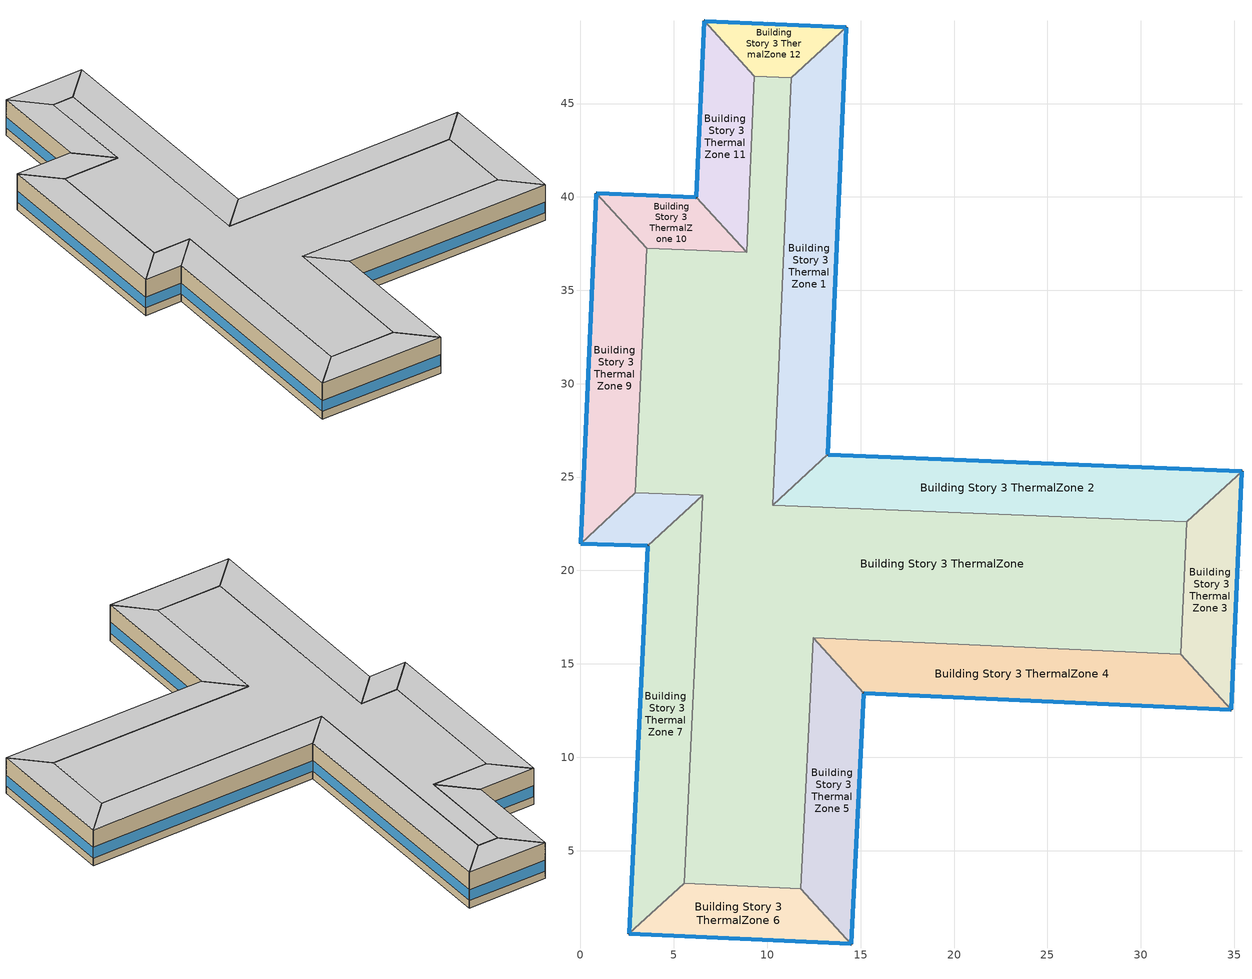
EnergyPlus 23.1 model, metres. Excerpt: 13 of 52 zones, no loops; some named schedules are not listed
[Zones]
Building Story 3 ThermalZone
 floor adiabatic (Typical Interior Ceiling): 11.29,46.39 10.29,23.5 32.47,22.62 32.14,15.5 12.46,16.4 11.8,2.96 5.56,3.25 6.54,24.04 2.93,24.15 3.54,37.26 8.9,37.03 9.32,46.47 z7.2
 wall adiabatic (Typical Interior Wall): 10.29,23.5 11.29,46.39 9.32,46.47 8.9,37.03 3.54,37.26 2.93,24.15 6.54,24.04 5.56,3.25 11.8,2.96 12.46,16.4 32.14,15.5 32.47,22.62 10.29,23.5 z7.2:10.8
 ceiling adiabatic (Typical Interior Ceiling): 9.32,46.47 8.9,37.03 3.54,37.26 2.93,24.15 6.54,24.04 5.56,3.25 11.8,2.96 12.46,16.4 32.14,15.5 32.47,22.62 10.29,23.5 11.29,46.39 z10.8
Building Story 3 ThermalZone 1
 floor adiabatic (Typical Interior Ceiling): 14.23,49.09 13.23,26.21 10.29,23.5 11.29,46.39 z7.2
 wall outside (Typical Insulated Steel Framed Exterior Wall R-20.41): 13.23,26.21 14.23,49.09 z7.2:10.8
 wall adiabatic (Typical Interior Wall): 14.23,49.09 11.29,46.39 10.29,23.5 13.23,26.21 z7.2:10.8
 window (U 0.48 SHGC 0.40 Dbl Ref-D Clr 6mm/13mm): 13.23,26.24 14.23,49.06 z7.96:9.04
 ceiling adiabatic (Typical Interior Ceiling): 11.29,46.39 10.29,23.5 13.23,26.21 14.23,49.09 z10.8
Building Story 3 ThermalZone 10
 floor adiabatic (Typical Interior Ceiling): 0.84,40.2 6.2,39.98 8.9,37.03 3.54,37.26 z7.2
 wall outside (Typical Insulated Steel Framed Exterior Wall R-20.41): 6.2,39.98 0.84,40.2 z7.2:10.8
 wall adiabatic (Typical Interior Wall): 0.84,40.2 3.54,37.26 8.9,37.03 6.2,39.98 z7.2:10.8
 window (U 0.48 SHGC 0.40 Dbl Ref-D Clr 6mm/13mm): 6.17,39.98 0.86,40.2 z7.96:9.05
 ceiling adiabatic (Typical Interior Ceiling): 3.54,37.26 8.9,37.03 6.2,39.98 0.84,40.2 z10.8
Building Story 3 ThermalZone 11
 floor adiabatic (Typical Interior Ceiling): 6.2,39.98 6.62,49.42 9.32,46.47 8.9,37.03 z7.2
 wall outside (Typical Insulated Steel Framed Exterior Wall R-20.41): 6.62,49.42 6.2,39.98 z7.2:10.8
 wall adiabatic (Typical Interior Wall): 6.2,39.98 8.9,37.03 9.32,46.47 6.62,49.42 z7.2:10.8
 window (U 0.48 SHGC 0.40 Dbl Ref-D Clr 6mm/13mm): 6.61,49.4 6.2,40.01 z7.96:9.05
 ceiling adiabatic (Typical Interior Ceiling): 8.9,37.03 9.32,46.47 6.62,49.42 6.2,39.98 z10.8
Building Story 3 ThermalZone 12
 floor adiabatic (Typical Interior Ceiling): 6.62,49.42 14.23,49.09 11.29,46.39 9.32,46.47 z7.2
 wall outside (Typical Insulated Steel Framed Exterior Wall R-20.41): 14.23,49.09 6.62,49.42 z7.2:10.8
 wall adiabatic (Typical Interior Wall): 6.62,49.42 9.32,46.47 11.29,46.39 14.23,49.09 z7.2:10.8
 window (U 0.48 SHGC 0.40 Dbl Ref-D Clr 6mm/13mm): 14.21,49.09 6.64,49.42 z7.96:9.05
 ceiling adiabatic (Typical Interior Ceiling): 9.32,46.47 11.29,46.39 14.23,49.09 6.62,49.42 z10.8
Building Story 3 ThermalZone 2
 floor adiabatic (Typical Interior Ceiling): 13.23,26.21 35.42,25.32 32.47,22.62 10.29,23.5 z7.2
 wall outside (Typical Insulated Steel Framed Exterior Wall R-20.41): 35.42,25.32 13.23,26.21 z7.2:10.8
 wall adiabatic (Typical Interior Wall): 13.23,26.21 10.29,23.5 32.47,22.62 35.42,25.32 z7.2:10.8
 window (U 0.48 SHGC 0.40 Dbl Ref-D Clr 6mm/13mm): 35.39,25.32 13.26,26.21 z7.96:9.04
 ceiling adiabatic (Typical Interior Ceiling): 10.29,23.5 32.47,22.62 35.42,25.32 13.23,26.21 z10.8
Building Story 3 ThermalZone 3
 floor adiabatic (Typical Interior Ceiling): 35.42,25.32 34.83,12.55 32.14,15.5 32.47,22.62 z7.2
 wall outside (Typical Insulated Steel Framed Exterior Wall R-20.41): 34.83,12.55 35.42,25.32 z7.2:10.8
 wall adiabatic (Typical Interior Wall): 35.42,25.32 32.47,22.62 32.14,15.5 34.83,12.55 z7.2:10.8
 window (U 0.48 SHGC 0.40 Dbl Ref-D Clr 6mm/13mm): 34.83,12.58 35.42,25.3 z7.96:9.05
 ceiling adiabatic (Typical Interior Ceiling): 32.47,22.62 32.14,15.5 34.83,12.55 35.42,25.32 z10.8
Building Story 3 ThermalZone 4
 floor adiabatic (Typical Interior Ceiling): 34.83,12.55 15.16,13.44 12.46,16.4 32.14,15.5 z7.2
 wall outside (Typical Insulated Steel Framed Exterior Wall R-20.41): 15.16,13.44 34.83,12.55 z7.2:10.8
 wall adiabatic (Typical Interior Wall): 34.83,12.55 32.14,15.5 12.46,16.4 15.16,13.44 z7.2:10.8
 window (U 0.48 SHGC 0.40 Dbl Ref-D Clr 6mm/13mm): 15.18,13.44 34.81,12.55 z7.96:9.04
 ceiling adiabatic (Typical Interior Ceiling): 32.14,15.5 12.46,16.4 15.16,13.44 34.83,12.55 z10.8
Building Story 3 ThermalZone 5
 floor adiabatic (Typical Interior Ceiling): 15.16,13.44 14.49,0 11.8,2.96 12.46,16.4 z7.2
 wall outside (Typical Insulated Steel Framed Exterior Wall R-20.41): 14.49,0 15.16,13.44 z7.2:10.8
 wall adiabatic (Typical Interior Wall): 15.16,13.44 12.46,16.4 11.8,2.96 14.49,0 z7.2:10.8
 window (U 0.48 SHGC 0.40 Dbl Ref-D Clr 6mm/13mm): 14.49,0.03 15.15,13.41 z7.96:9.05
 ceiling adiabatic (Typical Interior Ceiling): 12.46,16.4 11.8,2.96 14.49,0 15.16,13.44 z10.8
Building Story 3 ThermalZone 6
 floor adiabatic (Typical Interior Ceiling): 14.49,0 2.6,0.56 5.56,3.25 11.8,2.96 z7.2
 wall outside (Typical Insulated Steel Framed Exterior Wall R-20.41): 2.6,0.56 14.49,0 z7.2:10.8
 wall adiabatic (Typical Interior Wall): 14.49,0 11.8,2.96 5.56,3.25 2.6,0.56 z7.2:10.8
 window (U 0.48 SHGC 0.40 Dbl Ref-D Clr 6mm/13mm): 2.62,0.55 14.46,0 z7.96:9.05
 ceiling adiabatic (Typical Interior Ceiling): 11.8,2.96 5.56,3.25 2.6,0.56 14.49,0 z10.8
Building Story 3 ThermalZone 7
 floor adiabatic (Typical Interior Ceiling): 2.6,0.56 3.6,21.32 6.54,24.04 5.56,3.25 z7.2
 wall outside (Typical Insulated Steel Framed Exterior Wall R-20.41): 3.6,21.32 2.6,0.56 z7.2:10.8
 wall adiabatic (Typical Interior Wall): 2.6,0.56 5.56,3.25 6.54,24.04 3.6,21.32 z7.2:10.8
 window (U 0.48 SHGC 0.40 Dbl Ref-D Clr 6mm/13mm): 3.6,21.3 2.6,0.58 z7.96:9.04
 ceiling adiabatic (Typical Interior Ceiling): 5.56,3.25 6.54,24.04 3.6,21.32 2.6,0.56 z10.8
Building Story 3 ThermalZone 8
 floor adiabatic (Typical Interior Ceiling): 3.6,21.32 0,21.43 2.93,24.15 6.54,24.04 z7.2
 wall outside (Typical Insulated Steel Framed Exterior Wall R-20.41): 0,21.43 3.6,21.32 z7.2:10.8
 wall adiabatic (Typical Interior Wall): 3.6,21.32 6.54,24.04 2.93,24.15 0,21.43 z7.2:10.8
 window (U 0.48 SHGC 0.40 Dbl Ref-D Clr 6mm/13mm): 0.03,21.43 3.58,21.32 z7.96:9.06
 ceiling adiabatic (Typical Interior Ceiling): 6.54,24.04 2.93,24.15 0,21.43 3.6,21.32 z10.8
Building Story 3 ThermalZone 9
 floor adiabatic (Typical Interior Ceiling): 0,21.43 0.84,40.2 3.54,37.26 2.93,24.15 z7.2
 wall outside (Typical Insulated Steel Framed Exterior Wall R-20.41): 0.84,40.2 0,21.43 z7.2:10.8
 wall adiabatic (Typical Interior Wall): 0,21.43 2.93,24.15 3.54,37.26 0.84,40.2 z7.2:10.8
 window (U 0.48 SHGC 0.40 Dbl Ref-D Clr 6mm/13mm): 0.84,40.18 0,21.46 z7.96:9.04
 ceiling adiabatic (Typical Interior Ceiling): 2.93,24.15 3.54,37.26 0.84,40.2 0,21.43 z10.8
[Building]
bld_19: Terrain=City
[Site:Location]
Laramie General Brees Field_WY_USA: Latitude {deg}=41.3138; Longitude {deg}=-105.579; Time Zone {hr}=-7; Elevation {m}=2215
[Site:GroundTemperature:FCfactorMethod]
8.6, 2.8, -4.1, -8.8, -2.2, 0.3, 6.7, 10.1, 16.5, 20.6, 19.2, 14.7
[Site:WaterMainsTemperature]
Calculation Method=Correlation; Annual Average Outdoor Air Temperature {C}=8.96667; Maximum Difference In Monthly Average Outdoor Air Temperatures {deltaC}=26.2
[SizingPeriod:DesignDay] Day of Month=21; Dry-Bulb Temperature Range Modifier Type=DefaultMultipliers; Humidity Condition Type=Wetbulb; Barometric Pressure {Pa}=98769; Rain Indicator=No; Snow Indicator=No; Daylight Saving Time Indicator=No; Begin Environment Reset Mode=FullResetAtBeginEnvironment
Name | Month | Day Type | Maximum Dry-Bulb Temperature {C} | Daily Dry-Bulb Temperature Range {deltaC} | Wetbulb or DewPoint at Maximum Dry-Bulb {C} | Wind Speed {m/s} | Wind Direction {deg} | Solar Model Indicator | ASHRAE Clear Sky Optical Depth for Beam Irradiance (taub) | ASHRAE Clear Sky Optical Depth for Diffuse Irradiance (taud) | Sky Clearness
Buffalo Niagara Intl Ap Ann Clg .4% Condns DB=>MWB 1 | 7 | SummerDesignDay | 30.3 | 9.3 | 21.8 | 5.7 | 240 | ASHRAETau | 0.462 | 2.001
Buffalo Niagara Intl Ap Ann Clg .4% Condns WB=>MDB 1 | 7 | SummerDesignDay | 27.8 | 9.3 | 23.8 | 5.7 | 240 | ASHRAETau | 0.462 | 2.001
Buffalo Niagara Intl Ap Ann Htg 99.6% Condns DB 1 | 1 | WinterDesignDay | -16.3 | 0 | -16.3 | 5.1 | 270 | ASHRAEClearSky |  |  | 0
[Material] Thermal Absorptance=0.9; Solar Absorptance=0.7
Name | Roughness | Thickness {m} | Conductivity {W/m-K} | Density {kg/m3} | Specific Heat {J/kg-K} | Visible Absorptance
100mm Normalweight concrete floor | MediumRough | 0.1016 | 2.31045 | 2322 | 832.557 | 0.7
25mm Stucco | Smooth | 0.0254 | 0.72 | 1856 | 840 | 0.7
5/8 in. Gypsum Board | MediumSmooth | 0.0159 | 0.16 | 800 | 1090 | 0.7
G01 13mm gypsum board | Smooth | 0.0127 | 0.160031 | 800.001 | 1090.73 | 0.5
Std Wood 6inch 1; Std Wood 6inch 2 | MediumSmooth | 0.15 | 0.12 | 540 | 1210 | 0.7
[Material:NoMass] Roughness=Smooth; Thermal Absorptance=0.9; Solar Absorptance=0.7
Name | Thermal Resistance {m2-K/W} | Visible Absorptance
CP02 CARPET PAD | 0.21648 | 0.8
Typical Insulation R-18.23 | 3.21036 | 0.7
[WindowMaterial:Gas]
AIR 13MM: Gas Type=Air; Thickness {m}=0.0127
[WindowMaterial:Glazing] Optical Data Type=SpectralAverage; Thickness {m}=0.006; Infrared Transmittance at Normal Incidence=0; Front Side Infrared Hemispherical Emissivity=0.84; Conductivity {W/m-K}=0.9; Dirt Correction Factor for Solar and Visible Transmittance=1; Solar Diffusing=No
Name | Solar Transmittance at Normal Incidence | Front Side Solar Reflectance at Normal Incidence | Back Side Solar Reflectance at Normal Incidence | Visible Transmittance at Normal Incidence | Front Side Visible Reflectance at Normal Incidence | Back Side Visible Reflectance at Normal Incidence | Back Side Infrared Hemispherical Emissivity
CLEAR 6MM | 0.775 | 0.071 | 0.071 | 0.881 | 0.08 | 0.08 | 0.84
REF D CLEAR 6MM | 0.429 | 0.308 | 0.379 | 0.334 | 0.453 | 0.505 | 0.82
[Construction]
InteriorFurnishings 1: Std Wood 6inch 1
InteriorFurnishings 2: Std Wood 6inch 2
Typical Insulated Steel Framed Exterior Wall R-20.41: 25mm Stucco, 5/8 in. Gypsum Board, Typical Insulation R-18.23, 5/8 in. Gypsum Board
Typical Interior Ceiling: CP02 CARPET PAD, 100mm Normalweight concrete floor
Typical Interior Wall: G01 13mm gypsum board, G01 13mm gypsum board
U 0.48 SHGC 0.40 Dbl Ref-D Clr 6mm/13mm: REF D CLEAR 6MM, AIR 13MM, CLEAR 6MM
[Zone] Multiplier=1; Part of Total Floor Area=Yes
Building Story 3 ThermalZone; Building Story 3 ThermalZone 1; Building Story 3 ThermalZone 10; Building Story 3 ThermalZone 11; Building Story 3 ThermalZone 12; Building Story 3 ThermalZone 2; Building Story 3 ThermalZone 3; Building Story 3 ThermalZone 4; Building Story 3 ThermalZone 5; Building Story 3 ThermalZone 6; Building Story 3 ThermalZone 7; Building Story 3 ThermalZone 8; Building Story 3 ThermalZone 9
[Space] Space Type=Story Mid2 Blended Space Type
Name | Zone
Building Story 3 Space | Building Story 3 ThermalZone
Building Story 3 Space 1 | Building Story 3 ThermalZone 1
Building Story 3 Space 10 | Building Story 3 ThermalZone 10
Building Story 3 Space 11 | Building Story 3 ThermalZone 11
Building Story 3 Space 12 | Building Story 3 ThermalZone 12
Building Story 3 Space 2 | Building Story 3 ThermalZone 2
Building Story 3 Space 3 | Building Story 3 ThermalZone 3
Building Story 3 Space 4 | Building Story 3 ThermalZone 4
Building Story 3 Space 5 | Building Story 3 ThermalZone 5
Building Story 3 Space 6 | Building Story 3 ThermalZone 6
Building Story 3 Space 7 | Building Story 3 ThermalZone 7
Building Story 3 Space 8 | Building Story 3 ThermalZone 8
Building Story 3 Space 9 | Building Story 3 ThermalZone 9
[SpaceList]
Story Mid2 Blended Space Type: Building Story 3 Space 5, Building Story 3 Space 6, Building Story 3 Space 12, Building Story 3 Space 8, Building Story 3 Space, Building Story 3 Space 9, Building Story 3 Space 7, Building Story 3 Space 1, Building Story 3 Space 2, Building Story 3 Space 3, Building Story 3 Space 4, Building Story 3 Space 10, Building Story 3 Space 11
[InternalMass]
Name | Construction | Zone or ZoneList | Space or SpaceList | Surface Area {m2}
Building Story 3 Space 5 Office WholeBuilding - Lg Office A  - Story Mid2 Mass; Building Story 3 Space 5 Office WholeBuilding - Lg Office C  - Story Mid2 Mass | InteriorFurnishings 1 | Building Story 3 ThermalZone 5 | Building Story 3 Space 5 | 6.35333
Building Story 3 Space 6 Office WholeBuilding - Lg Office A  - Story Mid2 Mass; Building Story 3 Space 6 Office WholeBuilding - Lg Office C  - Story Mid2 Mass | InteriorFurnishings 1 | Building Story 3 ThermalZone 6 | Building Story 3 Space 6 | 4.27948
Building Story 3 Space 12 Office WholeBuilding - Lg Office A  - Story Mid2 Mass; Building Story 3 Space 12 Office WholeBuilding - Lg Office C  - Story Mid2 Mass | InteriorFurnishings 1 | Building Story 3 ThermalZone 12 | Building Story 3 Space 12 | 2.26224
Building Story 3 Space 8 Office WholeBuilding - Lg Office A  - Story Mid2 Mass; Building Story 3 Space 8 Office WholeBuilding - Lg Office C  - Story Mid2 Mass | InteriorFurnishings 1 | Building Story 3 ThermalZone 8 | Building Story 3 Space 8 | 1.68713
Building Story 3 Space Office WholeBuilding - Lg Office A  - Story Mid2 Mass; Building Story 3 Space Office WholeBuilding - Lg Office C  - Story Mid2 Mass | InteriorFurnishings 1 | Building Story 3 ThermalZone | Building Story 3 Space | 63.9481
Building Story 3 Space 9 Office WholeBuilding - Lg Office A  - Story Mid2 Mass; Building Story 3 Space 9 Office WholeBuilding - Lg Office C  - Story Mid2 Mass | InteriorFurnishings 1 | Building Story 3 ThermalZone 9 | Building Story 3 Space 9 | 7.4989
Building Story 3 Space 7 Office WholeBuilding - Lg Office A  - Story Mid2 Mass; Building Story 3 Space 7 Office WholeBuilding - Lg Office C  - Story Mid2 Mass | InteriorFurnishings 1 | Building Story 3 ThermalZone 7 | Building Story 3 Space 7 | 9.76388
Building Story 3 Space 1 Office WholeBuilding - Lg Office A  - Story Mid2 Mass; Building Story 3 Space 1 Office WholeBuilding - Lg Office C  - Story Mid2 Mass | InteriorFurnishings 1 | Building Story 3 ThermalZone 1 | Building Story 3 Space 1 | 10.7855
Building Story 3 Space 2 Office WholeBuilding - Lg Office A  - Story Mid2 Mass; Building Story 3 Space 2 Office WholeBuilding - Lg Office C  - Story Mid2 Mass | InteriorFurnishings 1 | Building Story 3 ThermalZone 2 | Building Story 3 Space 2 | 10.4407
Building Story 3 Space 3 Office WholeBuilding - Lg Office A  - Story Mid2 Mass; Building Story 3 Space 3 Office WholeBuilding - Lg Office C  - Story Mid2 Mass | InteriorFurnishings 1 | Building Story 3 ThermalZone 3 | Building Story 3 Space 3 | 4.68548
Building Story 3 Space 4 Office WholeBuilding - Lg Office A  - Story Mid2 Mass; Building Story 3 Space 4 Office WholeBuilding - Lg Office C  - Story Mid2 Mass | InteriorFurnishings 1 | Building Story 3 ThermalZone 4 | Building Story 3 Space 4 | 9.29444
Building Story 3 Space 10 Office WholeBuilding - Lg Office A  - Story Mid2 Mass; Building Story 3 Space 10 Office WholeBuilding - Lg Office C  - Story Mid2 Mass | InteriorFurnishings 1 | Building Story 3 ThermalZone 10 | Building Story 3 Space 10 | 2.53213
Building Story 3 Space 11 Office WholeBuilding - Lg Office A  - Story Mid2 Mass; Building Story 3 Space 11 Office WholeBuilding - Lg Office C  - Story Mid2 Mass | InteriorFurnishings 1 | Building Story 3 ThermalZone 11 | Building Story 3 Space 11 | 4.45636
Building Story 3 Space 5 Office WholeBuilding - Lg Office A end_a - Story Mid2 Mass; Building Story 3 Space 5 Office WholeBuilding - Lg Office C end_a - Story Mid2 Mass | InteriorFurnishings 1 | Building Story 3 ThermalZone 5 | Building Story 3 Space 5 | 1.92488
Building Story 3 Space 6 Office WholeBuilding - Lg Office A end_a - Story Mid2 Mass; Building Story 3 Space 6 Office WholeBuilding - Lg Office C end_a - Story Mid2 Mass | InteriorFurnishings 1 | Building Story 3 ThermalZone 6 | Building Story 3 Space 6 | 1.29656
Building Story 3 Space 12 Office WholeBuilding - Lg Office A end_a - Story Mid2 Mass; Building Story 3 Space 12 Office WholeBuilding - Lg Office C end_a - Story Mid2 Mass | InteriorFurnishings 1 | Building Story 3 ThermalZone 12 | Building Story 3 Space 12 | 0.685395
Building Story 3 Space 8 Office WholeBuilding - Lg Office A end_a - Story Mid2 Mass; Building Story 3 Space 8 Office WholeBuilding - Lg Office C end_a - Story Mid2 Mass | InteriorFurnishings 1 | Building Story 3 ThermalZone 8 | Building Story 3 Space 8 | 0.511152
Building Story 3 Space Office WholeBuilding - Lg Office A end_a - Story Mid2 Mass; Building Story 3 Space Office WholeBuilding - Lg Office C end_a - Story Mid2 Mass | InteriorFurnishings 1 | Building Story 3 ThermalZone | Building Story 3 Space | 19.3745
Building Story 3 Space 9 Office WholeBuilding - Lg Office A end_a - Story Mid2 Mass; Building Story 3 Space 9 Office WholeBuilding - Lg Office C end_a - Story Mid2 Mass | InteriorFurnishings 1 | Building Story 3 ThermalZone 9 | Building Story 3 Space 9 | 2.27196
Building Story 3 Space 7 Office WholeBuilding - Lg Office A end_a - Story Mid2 Mass; Building Story 3 Space 7 Office WholeBuilding - Lg Office C end_a - Story Mid2 Mass | InteriorFurnishings 1 | Building Story 3 ThermalZone 7 | Building Story 3 Space 7 | 2.95818
Building Story 3 Space 1 Office WholeBuilding - Lg Office A end_a - Story Mid2 Mass; Building Story 3 Space 1 Office WholeBuilding - Lg Office C end_a - Story Mid2 Mass | InteriorFurnishings 1 | Building Story 3 ThermalZone 1 | Building Story 3 Space 1 | 3.26772
Building Story 3 Space 2 Office WholeBuilding - Lg Office A end_a - Story Mid2 Mass; Building Story 3 Space 2 Office WholeBuilding - Lg Office C end_a - Story Mid2 Mass | InteriorFurnishings 1 | Building Story 3 ThermalZone 2 | Building Story 3 Space 2 | 3.16324
Building Story 3 Space 3 Office WholeBuilding - Lg Office A end_a - Story Mid2 Mass; Building Story 3 Space 3 Office WholeBuilding - Lg Office C end_a - Story Mid2 Mass | InteriorFurnishings 1 | Building Story 3 ThermalZone 3 | Building Story 3 Space 3 | 1.41957
Building Story 3 Space 4 Office WholeBuilding - Lg Office A end_a - Story Mid2 Mass; Building Story 3 Space 4 Office WholeBuilding - Lg Office C end_a - Story Mid2 Mass | InteriorFurnishings 1 | Building Story 3 ThermalZone 4 | Building Story 3 Space 4 | 2.81596
Building Story 3 Space 10 Office WholeBuilding - Lg Office A end_a - Story Mid2 Mass; Building Story 3 Space 10 Office WholeBuilding - Lg Office C end_a - Story Mid2 Mass | InteriorFurnishings 1 | Building Story 3 ThermalZone 10 | Building Story 3 Space 10 | 0.767164
Building Story 3 Space 11 Office WholeBuilding - Lg Office A end_a - Story Mid2 Mass; Building Story 3 Space 11 Office WholeBuilding - Lg Office C end_a - Story Mid2 Mass | InteriorFurnishings 1 | Building Story 3 ThermalZone 11 | Building Story 3 Space 11 | 1.35015
Building Story 3 Space 5 Office WholeBuilding - Lg Office B  - Story Mid2 Mass | InteriorFurnishings 1 | Building Story 3 ThermalZone 5 | Building Story 3 Space 5 | 19.9424
Building Story 3 Space 6 Office WholeBuilding - Lg Office B  - Story Mid2 Mass | InteriorFurnishings 1 | Building Story 3 ThermalZone 6 | Building Story 3 Space 6 | 13.4328
Building Story 3 Space 12 Office WholeBuilding - Lg Office B  - Story Mid2 Mass | InteriorFurnishings 1 | Building Story 3 ThermalZone 12 | Building Story 3 Space 12 | 7.10092
Building Story 3 Space 8 Office WholeBuilding - Lg Office B  - Story Mid2 Mass | InteriorFurnishings 1 | Building Story 3 ThermalZone 8 | Building Story 3 Space 8 | 5.29571
Building Story 3 Space Office WholeBuilding - Lg Office B  - Story Mid2 Mass | InteriorFurnishings 1 | Building Story 3 ThermalZone | Building Story 3 Space | 200.726
Building Story 3 Space 9 Office WholeBuilding - Lg Office B  - Story Mid2 Mass | InteriorFurnishings 1 | Building Story 3 ThermalZone 9 | Building Story 3 Space 9 | 23.5382
Building Story 3 Space 7 Office WholeBuilding - Lg Office B  - Story Mid2 Mass | InteriorFurnishings 1 | Building Story 3 ThermalZone 7 | Building Story 3 Space 7 | 30.6478
Building Story 3 Space 1 Office WholeBuilding - Lg Office B  - Story Mid2 Mass | InteriorFurnishings 1 | Building Story 3 ThermalZone 1 | Building Story 3 Space 1 | 33.8547
Building Story 3 Space 2 Office WholeBuilding - Lg Office B  - Story Mid2 Mass | InteriorFurnishings 1 | Building Story 3 ThermalZone 2 | Building Story 3 Space 2 | 32.7722
Building Story 3 Space 3 Office WholeBuilding - Lg Office B  - Story Mid2 Mass | InteriorFurnishings 1 | Building Story 3 ThermalZone 3 | Building Story 3 Space 3 | 14.7072
Building Story 3 Space 4 Office WholeBuilding - Lg Office B  - Story Mid2 Mass | InteriorFurnishings 1 | Building Story 3 ThermalZone 4 | Building Story 3 Space 4 | 29.1742
Building Story 3 Space 10 Office WholeBuilding - Lg Office B  - Story Mid2 Mass | InteriorFurnishings 1 | Building Story 3 ThermalZone 10 | Building Story 3 Space 10 | 7.94808
Building Story 3 Space 11 Office WholeBuilding - Lg Office B  - Story Mid2 Mass | InteriorFurnishings 1 | Building Story 3 ThermalZone 11 | Building Story 3 Space 11 | 13.988
Building Story 3 Space 5 Office WholeBuilding - Lg Office B end_a - Story Mid2 Mass | InteriorFurnishings 1 | Building Story 3 ThermalZone 5 | Building Story 3 Space 5 | 6.042
Building Story 3 Space 6 Office WholeBuilding - Lg Office B end_a - Story Mid2 Mass | InteriorFurnishings 1 | Building Story 3 ThermalZone 6 | Building Story 3 Space 6 | 4.06977
Building Story 3 Space 12 Office WholeBuilding - Lg Office B end_a - Story Mid2 Mass | InteriorFurnishings 1 | Building Story 3 ThermalZone 12 | Building Story 3 Space 12 | 2.15138
Building Story 3 Space 8 Office WholeBuilding - Lg Office B end_a - Story Mid2 Mass | InteriorFurnishings 1 | Building Story 3 ThermalZone 8 | Building Story 3 Space 8 | 1.60445
Building Story 3 Space Office WholeBuilding - Lg Office B end_a - Story Mid2 Mass | InteriorFurnishings 1 | Building Story 3 ThermalZone | Building Story 3 Space | 60.8144
Building Story 3 Space 9 Office WholeBuilding - Lg Office B end_a - Story Mid2 Mass | InteriorFurnishings 1 | Building Story 3 ThermalZone 9 | Building Story 3 Space 9 | 7.13142
Building Story 3 Space 7 Office WholeBuilding - Lg Office B end_a - Story Mid2 Mass | InteriorFurnishings 1 | Building Story 3 ThermalZone 7 | Building Story 3 Space 7 | 9.28541
Building Story 3 Space 1 Office WholeBuilding - Lg Office B end_a - Story Mid2 Mass | InteriorFurnishings 1 | Building Story 3 ThermalZone 1 | Building Story 3 Space 1 | 10.257
Building Story 3 Space 2 Office WholeBuilding - Lg Office B end_a - Story Mid2 Mass | InteriorFurnishings 1 | Building Story 3 ThermalZone 2 | Building Story 3 Space 2 | 9.92905
Building Story 3 Space 3 Office WholeBuilding - Lg Office B end_a - Story Mid2 Mass | InteriorFurnishings 1 | Building Story 3 ThermalZone 3 | Building Story 3 Space 3 | 4.45588
Building Story 3 Space 4 Office WholeBuilding - Lg Office B end_a - Story Mid2 Mass | InteriorFurnishings 1 | Building Story 3 ThermalZone 4 | Building Story 3 Space 4 | 8.83898
Building Story 3 Space 10 Office WholeBuilding - Lg Office B end_a - Story Mid2 Mass | InteriorFurnishings 1 | Building Story 3 ThermalZone 10 | Building Story 3 Space 10 | 2.40804
Building Story 3 Space 11 Office WholeBuilding - Lg Office B end_a - Story Mid2 Mass | InteriorFurnishings 1 | Building Story 3 ThermalZone 11 | Building Story 3 Space 11 | 4.23798
Building Story 3 Space 5 SecondarySchool Classroom A  - Story Mid2 Mass; Building Story 3 Space 5 SecondarySchool Classroom C  - Story Mid2 Mass | InteriorFurnishings 1 | Building Story 3 ThermalZone 5 | Building Story 3 Space 5 | 6.98416
Building Story 3 Space 6 SecondarySchool Classroom A  - Story Mid2 Mass; Building Story 3 Space 6 SecondarySchool Classroom C  - Story Mid2 Mass | InteriorFurnishings 1 | Building Story 3 ThermalZone 6 | Building Story 3 Space 6 | 4.70439
Building Story 3 Space 12 SecondarySchool Classroom A  - Story Mid2 Mass; Building Story 3 Space 12 SecondarySchool Classroom C  - Story Mid2 Mass | InteriorFurnishings 1 | Building Story 3 ThermalZone 12 | Building Story 3 Space 12 | 2.48686
Building Story 3 Space 8 SecondarySchool Classroom A  - Story Mid2 Mass; Building Story 3 Space 8 SecondarySchool Classroom C  - Story Mid2 Mass | InteriorFurnishings 1 | Building Story 3 ThermalZone 8 | Building Story 3 Space 8 | 1.85464
Building Story 3 Space SecondarySchool Classroom A  - Story Mid2 Mass; Building Story 3 Space SecondarySchool Classroom C  - Story Mid2 Mass | InteriorFurnishings 1 | Building Story 3 ThermalZone | Building Story 3 Space | 70.2975
Building Story 3 Space 9 SecondarySchool Classroom A  - Story Mid2 Mass; Building Story 3 Space 9 SecondarySchool Classroom C  - Story Mid2 Mass | InteriorFurnishings 1 | Building Story 3 ThermalZone 9 | Building Story 3 Space 9 | 8.24347
Building Story 3 Space 7 SecondarySchool Classroom A  - Story Mid2 Mass; Building Story 3 Space 7 SecondarySchool Classroom C  - Story Mid2 Mass | InteriorFurnishings 1 | Building Story 3 ThermalZone 7 | Building Story 3 Space 7 | 10.7333
Building Story 3 Space 1 SecondarySchool Classroom A  - Story Mid2 Mass; Building Story 3 Space 1 SecondarySchool Classroom C  - Story Mid2 Mass | InteriorFurnishings 1 | Building Story 3 ThermalZone 1 | Building Story 3 Space 1 | 11.8564
Building Story 3 Space 2 SecondarySchool Classroom A  - Story Mid2 Mass; Building Story 3 Space 2 SecondarySchool Classroom C  - Story Mid2 Mass | InteriorFurnishings 1 | Building Story 3 ThermalZone 2 | Building Story 3 Space 2 | 11.4773
Building Story 3 Space 3 SecondarySchool Classroom A  - Story Mid2 Mass; Building Story 3 Space 3 SecondarySchool Classroom C  - Story Mid2 Mass | InteriorFurnishings 1 | Building Story 3 ThermalZone 3 | Building Story 3 Space 3 | 5.1507
Building Story 3 Space 4 SecondarySchool Classroom A  - Story Mid2 Mass; Building Story 3 Space 4 SecondarySchool Classroom C  - Story Mid2 Mass | InteriorFurnishings 1 | Building Story 3 ThermalZone 4 | Building Story 3 Space 4 | 10.2173
Building Story 3 Space 10 SecondarySchool Classroom A  - Story Mid2 Mass; Building Story 3 Space 10 SecondarySchool Classroom C  - Story Mid2 Mass | InteriorFurnishings 1 | Building Story 3 ThermalZone 10 | Building Story 3 Space 10 | 2.78354
Building Story 3 Space 11 SecondarySchool Classroom A  - Story Mid2 Mass; Building Story 3 Space 11 SecondarySchool Classroom C  - Story Mid2 Mass | InteriorFurnishings 1 | Building Story 3 ThermalZone 11 | Building Story 3 Space 11 | 4.89883
Building Story 3 Space 5 SecondarySchool Classroom A end_b - Story Mid2 Mass; Building Story 3 Space 5 SecondarySchool Classroom C end_b - Story Mid2 Mass | InteriorFurnishings 1 | Building Story 3 ThermalZone 5 | Building Story 3 Space 5 | 2.90076
Building Story 3 Space 6 SecondarySchool Classroom A end_b - Story Mid2 Mass; Building Story 3 Space 6 SecondarySchool Classroom C end_b - Story Mid2 Mass | InteriorFurnishings 1 | Building Story 3 ThermalZone 6 | Building Story 3 Space 6 | 1.95389
Building Story 3 Space 12 SecondarySchool Classroom A end_b - Story Mid2 Mass; Building Story 3 Space 12 SecondarySchool Classroom C end_b - Story Mid2 Mass | InteriorFurnishings 1 | Building Story 3 ThermalZone 12 | Building Story 3 Space 12 | 1.03288
Building Story 3 Space 8 SecondarySchool Classroom A end_b - Story Mid2 Mass; Building Story 3 Space 8 SecondarySchool Classroom C end_b - Story Mid2 Mass | InteriorFurnishings 1 | Building Story 3 ThermalZone 8 | Building Story 3 Space 8 | 0.770295
Building Story 3 Space SecondarySchool Classroom A end_b - Story Mid2 Mass; Building Story 3 Space SecondarySchool Classroom C end_b - Story Mid2 Mass | InteriorFurnishings 1 | Building Story 3 ThermalZone | Building Story 3 Space | 29.1969
Building Story 3 Space 9 SecondarySchool Classroom A end_b - Story Mid2 Mass; Building Story 3 Space 9 SecondarySchool Classroom C end_b - Story Mid2 Mass | InteriorFurnishings 1 | Building Story 3 ThermalZone 9 | Building Story 3 Space 9 | 3.42379
Building Story 3 Space 7 SecondarySchool Classroom A end_b - Story Mid2 Mass; Building Story 3 Space 7 SecondarySchool Classroom C end_b - Story Mid2 Mass | InteriorFurnishings 1 | Building Story 3 ThermalZone 7 | Building Story 3 Space 7 | 4.45792
Building Story 3 Space 1 SecondarySchool Classroom A end_b - Story Mid2 Mass; Building Story 3 Space 1 SecondarySchool Classroom C end_b - Story Mid2 Mass | InteriorFurnishings 1 | Building Story 3 ThermalZone 1 | Building Story 3 Space 1 | 4.92438
Building Story 3 Space 2 SecondarySchool Classroom A end_b - Story Mid2 Mass; Building Story 3 Space 2 SecondarySchool Classroom C end_b - Story Mid2 Mass | InteriorFurnishings 1 | Building Story 3 ThermalZone 2 | Building Story 3 Space 2 | 4.76693
Building Story 3 Space 3 SecondarySchool Classroom A end_b - Story Mid2 Mass; Building Story 3 Space 3 SecondarySchool Classroom C end_b - Story Mid2 Mass | InteriorFurnishings 1 | Building Story 3 ThermalZone 3 | Building Story 3 Space 3 | 2.13926
Building Story 3 Space 4 SecondarySchool Classroom A end_b - Story Mid2 Mass; Building Story 3 Space 4 SecondarySchool Classroom C end_b - Story Mid2 Mass | InteriorFurnishings 1 | Building Story 3 ThermalZone 4 | Building Story 3 Space 4 | 4.24358
Building Story 3 Space 10 SecondarySchool Classroom A end_b - Story Mid2 Mass; Building Story 3 Space 10 SecondarySchool Classroom C end_b - Story Mid2 Mass | InteriorFurnishings 1 | Building Story 3 ThermalZone 10 | Building Story 3 Space 10 | 1.1561
Building Story 3 Space 11 SecondarySchool Classroom A end_b - Story Mid2 Mass; Building Story 3 Space 11 SecondarySchool Classroom C end_b - Story Mid2 Mass | InteriorFurnishings 1 | Building Story 3 ThermalZone 11 | Building Story 3 Space 11 | 2.03465
Building Story 3 Space 5 SecondarySchool Corridor B  - Story Mid2 Mass | InteriorFurnishings 1 | Building Story 3 ThermalZone 5 | Building Story 3 Space 5 | 9.8481
Building Story 3 Space 6 SecondarySchool Corridor B  - Story Mid2 Mass | InteriorFurnishings 1 | Building Story 3 ThermalZone 6 | Building Story 3 Space 6 | 6.63349
Building Story 3 Space 12 SecondarySchool Corridor B  - Story Mid2 Mass | InteriorFurnishings 1 | Building Story 3 ThermalZone 12 | Building Story 3 Space 12 | 3.50662
Building Story 3 Space 8 SecondarySchool Corridor B  - Story Mid2 Mass | InteriorFurnishings 1 | Building Story 3 ThermalZone 8 | Building Story 3 Space 8 | 2.61516
Building Story 3 Space SecondarySchool Corridor B  - Story Mid2 Mass | InteriorFurnishings 1 | Building Story 3 ThermalZone | Building Story 3 Space | 99.1239
Building Story 3 Space 9 SecondarySchool Corridor B  - Story Mid2 Mass | InteriorFurnishings 1 | Building Story 3 ThermalZone 9 | Building Story 3 Space 9 | 11.6238
Building Story 3 Space 7 SecondarySchool Corridor B  - Story Mid2 Mass | InteriorFurnishings 1 | Building Story 3 ThermalZone 7 | Building Story 3 Space 7 | 15.1347
Building Story 3 Space 1 SecondarySchool Corridor B  - Story Mid2 Mass | InteriorFurnishings 1 | Building Story 3 ThermalZone 1 | Building Story 3 Space 1 | 16.7183
Building Story 3 Space 2 SecondarySchool Corridor B  - Story Mid2 Mass | InteriorFurnishings 1 | Building Story 3 ThermalZone 2 | Building Story 3 Space 2 | 16.1838
Building Story 3 Space 3 SecondarySchool Corridor B  - Story Mid2 Mass | InteriorFurnishings 1 | Building Story 3 ThermalZone 3 | Building Story 3 Space 3 | 7.26282
Building Story 3 Space 4 SecondarySchool Corridor B  - Story Mid2 Mass | InteriorFurnishings 1 | Building Story 3 ThermalZone 4 | Building Story 3 Space 4 | 14.407
Building Story 3 Space 10 SecondarySchool Corridor B  - Story Mid2 Mass | InteriorFurnishings 1 | Building Story 3 ThermalZone 10 | Building Story 3 Space 10 | 3.92497
Building Story 3 Space 11 SecondarySchool Corridor B  - Story Mid2 Mass | InteriorFurnishings 1 | Building Story 3 ThermalZone 11 | Building Story 3 Space 11 | 6.90765
Building Story 3 Space 5 SecondarySchool Corridor B end_b - Story Mid2 Mass | InteriorFurnishings 1 | Building Story 3 ThermalZone 5 | Building Story 3 Space 5 | 4.09025
Building Story 3 Space 6 SecondarySchool Corridor B end_b - Story Mid2 Mass | InteriorFurnishings 1 | Building Story 3 ThermalZone 6 | Building Story 3 Space 6 | 2.75511
Building Story 3 Space 12 SecondarySchool Corridor B end_b - Story Mid2 Mass | InteriorFurnishings 1 | Building Story 3 ThermalZone 12 | Building Story 3 Space 12 | 1.45642
Building Story 3 Space 8 SecondarySchool Corridor B end_b - Story Mid2 Mass | InteriorFurnishings 1 | Building Story 3 ThermalZone 8 | Building Story 3 Space 8 | 1.08616
Building Story 3 Space SecondarySchool Corridor B end_b - Story Mid2 Mass | InteriorFurnishings 1 | Building Story 3 ThermalZone | Building Story 3 Space | 41.1695
Building Story 3 Space 9 SecondarySchool Corridor B end_b - Story Mid2 Mass | InteriorFurnishings 1 | Building Story 3 ThermalZone 9 | Building Story 3 Space 9 | 4.82776
Building Story 3 Space 7 SecondarySchool Corridor B end_b - Story Mid2 Mass | InteriorFurnishings 1 | Building Story 3 ThermalZone 7 | Building Story 3 Space 7 | 6.28594
Building Story 3 Space 1 SecondarySchool Corridor B end_b - Story Mid2 Mass | InteriorFurnishings 1 | Building Story 3 ThermalZone 1 | Building Story 3 Space 1 | 6.94369
Building Story 3 Space 2 SecondarySchool Corridor B end_b - Story Mid2 Mass | InteriorFurnishings 1 | Building Story 3 ThermalZone 2 | Building Story 3 Space 2 | 6.72167
Building Story 3 Space 3 SecondarySchool Corridor B end_b - Story Mid2 Mass | InteriorFurnishings 1 | Building Story 3 ThermalZone 3 | Building Story 3 Space 3 | 3.01649
Building Story 3 Space 4 SecondarySchool Corridor B end_b - Story Mid2 Mass | InteriorFurnishings 1 | Building Story 3 ThermalZone 4 | Building Story 3 Space 4 | 5.98372
Building Story 3 Space 10 SecondarySchool Corridor B end_b - Story Mid2 Mass | InteriorFurnishings 1 | Building Story 3 ThermalZone 10 | Building Story 3 Space 10 | 1.63017
Building Story 3 Space 11 SecondarySchool Corridor B end_b - Story Mid2 Mass | InteriorFurnishings 1 | Building Story 3 ThermalZone 11 | Building Story 3 Space 11 | 2.86898
Building Story 3 Space Mass | InteriorFurnishings 2 | Building Story 3 ThermalZone | Building Story 3 Space | 767.468
Building Story 3 Space 1 Mass | InteriorFurnishings 2 | Building Story 3 ThermalZone 1 | Building Story 3 Space 1 | 129.442
Building Story 3 Space 10 Mass | InteriorFurnishings 2 | Building Story 3 ThermalZone 10 | Building Story 3 Space 10 | 30.3891
Building Story 3 Space 11 Mass | InteriorFurnishings 2 | Building Story 3 ThermalZone 11 | Building Story 3 Space 11 | 53.4826
Building Story 3 Space 12 Mass | InteriorFurnishings 2 | Building Story 3 ThermalZone 12 | Building Story 3 Space 12 | 27.1501
Building Story 3 Space 2 Mass | InteriorFurnishings 2 | Building Story 3 ThermalZone 2 | Building Story 3 Space 2 | 125.303
Building Story 3 Space 3 Mass | InteriorFurnishings 2 | Building Story 3 ThermalZone 3 | Building Story 3 Space 3 | 56.2325
Building Story 3 Space 4 Mass | InteriorFurnishings 2 | Building Story 3 ThermalZone 4 | Building Story 3 Space 4 | 111.546
Building Story 3 Space 5 Mass | InteriorFurnishings 2 | Building Story 3 ThermalZone 5 | Building Story 3 Space 5 | 76.249
Building Story 3 Space 6 Mass | InteriorFurnishings 2 | Building Story 3 ThermalZone 6 | Building Story 3 Space 6 | 51.3599
Building Story 3 Space 7 Mass | InteriorFurnishings 2 | Building Story 3 ThermalZone 7 | Building Story 3 Space 7 | 117.18
Building Story 3 Space 8 Mass | InteriorFurnishings 2 | Building Story 3 ThermalZone 8 | Building Story 3 Space 8 | 20.2479
Building Story 3 Space 9 Mass | InteriorFurnishings 2 | Building Story 3 ThermalZone 9 | Building Story 3 Space 9 | 89.9974
[Lights] Zone or ZoneList or Space or SpaceList=Story Mid2 Blended Space Type; Design Level Calculation Method=Watts/Area; Return Air Fraction=0; Fraction Visible=0.2; Fraction Replaceable=1
Name | Schedule | Watts per Zone Floor Area {W/m2} | Fraction Radiant
Office WholeBuilding - Lg Office Lights 1 | OfficeLarge BLDG_LIGHT_SCH_2013 | 4.92443 | 0.7
SecondarySchool Classroom Lights 2 | SchoolSecondary BLDG_LIGHT_CLASSROOM_SCH_2013 | 3.46067 | 0.37
SecondarySchool Corridor Lights 2 | SchoolSecondary BLDG_LIGHT_CORRIDOR_SCH_2013 | 1.29865 | 0.37
[People] Zone or ZoneList or Space or SpaceList=Story Mid2 Blended Space Type; Number of People Calculation Method=People/Area; Fraction Radiant=0.3; Enable ASHRAE 55 Comfort Warnings=Yes; Mean Radiant Temperature Calculation Type=ZoneAveraged; Work Efficiency Schedule=Work Efficiency Schedule; Clothing Insulation Schedule=Clothing Schedule; Air Velocity Schedule=Air Velocity Schedule; Thermal Comfort Model 1 Type=Fanger
Name | Number of People Schedule | People per Floor Area {person/m2} | Activity Level Schedule
Office WholeBuilding - Lg Office People 1 | OfficeLarge BLDG_OCC_SCH | 0.030027 | OfficeLarge ACTIVITY_SCH
SecondarySchool Classroom People 2 | SchoolSecondary BLDG_OCC_SCH | 0.0976802 | SchoolSecondary ACTIVITY_SCH
[ElectricEquipment] Zone or ZoneList or Space or SpaceList=Story Mid2 Blended Space Type; Design Level Calculation Method=Watts/Area; Fraction Latent=0; Fraction Radiant=0.5; Fraction Lost=0
Name | Schedule | Watts per Zone Floor Area {W/m2}
Office WholeBuilding - Lg Office Elec Equip 1 | OfficeLarge BLDG_EQUIP_SCH | 4.50246
SecondarySchool Classroom Elec Equip 2 | SchoolSecondary BLDG_EQUIP_SCH_2013 | 2.59271
SecondarySchool Corridor Elec Equip 2 | SchoolSecondary BLDG_EQUIP_SCH_2013 | 0.728029
[ZoneInfiltration:DesignFlowRate] Zone or ZoneList or Space or SpaceList=Story Mid2 Blended Space Type; Schedule=Always On Discrete; Design Flow Rate Calculation Method=Flow/ExteriorArea; Constant Term Coefficient=0; Temperature Term Coefficient=0; Velocity Term Coefficient=0.224; Velocity Squared Term Coefficient=0
Name | Flow Rate per Exterior Surface Area {m3/s-m2}
Office WholeBuilding - Lg Office A  - Story Mid2 Infiltration; Office WholeBuilding - Lg Office C  - Story Mid2 Infiltration | 7.31657e-05
Office WholeBuilding - Lg Office A end_a - Story Mid2 Infiltration; Office WholeBuilding - Lg Office C end_a - Story Mid2 Infiltration | 4.43343e-05
Office WholeBuilding - Lg Office B end_a - Story Mid2 Infiltration | 6.95803e-05
SecondarySchool Classroom A  - Story Mid2 Infiltration; SecondarySchool Classroom C  - Story Mid2 Infiltration | 5.33719e-05
SecondarySchool Classroom A end_b - Story Mid2 Infiltration; SecondarySchool Classroom C end_b - Story Mid2 Infiltration | 5.55726e-05
SecondarySchool Corridor B end_b - Story Mid2 Infiltration | 4.71038e-05
[Daylighting:Controls] Lighting Control Type=Stepped; Minimum Input Power Fraction for Continuous or ContinuousOff Dimming Control=0.3; Minimum Light Output Fraction for Continuous or ContinuousOff Dimming Control=0.2; Number of Stepped Control Steps=3; Probability Lighting will be Reset When Needed in Manual Stepped Control=1; Glare Calculation Azimuth Angle of View Direction Clockwise from Zone y-Axis {deg}=-0; Maximum Allowable Discomfort Glare Index=22; Illuminance Setpoint at Reference Point 1 {lux}=377
Name | Zone or Space | Glare Calculation Daylighting Reference Point | Daylighting Reference Point 1 | Fraction of Lights Controlled by Reference Point 1 | Daylighting Reference Point 2 | Fraction of Lights Controlled by Reference Point 2 | Illuminance Setpoint at Reference Point 2 {lux}
Building Story 3 ThermalZone 1 DaylightingControls | Building Story 3 ThermalZone 1 | Building Story 3 Space 1 Daylt Sensor 1 | Building Story 3 Space 1 Daylt Sensor 1 | 0.439 | Building Story 3 Space 1 Daylt Sensor 2 | 0.104 | 377
Building Story 3 ThermalZone 11 DaylightingControls | Building Story 3 ThermalZone 11 | Building Story 3 Space 11 Daylt Sensor 1 | Building Story 3 Space 11 Daylt Sensor 1 | 0.433
Building Story 3 ThermalZone 2 DaylightingControls | Building Story 3 ThermalZone 2 | Building Story 3 Space 2 Daylt Sensor 1 | Building Story 3 Space 2 Daylt Sensor 1 | 0.44 | Building Story 3 Space 2 Daylt Sensor 2 | 0.104 | 377
Building Story 3 ThermalZone 3 DaylightingControls | Building Story 3 ThermalZone 3 | Building Story 3 Space 3 Daylt Sensor 1 | Building Story 3 Space 3 Daylt Sensor 1 | 0.488
Building Story 3 ThermalZone 4 DaylightingControls | Building Story 3 ThermalZone 4 | Building Story 3 Space 4 Daylt Sensor 1 | Building Story 3 Space 4 Daylt Sensor 1 | 0.438 | Building Story 3 Space 4 Daylt Sensor 2 | 0.103 | 377
Building Story 3 ThermalZone 5 DaylightingControls | Building Story 3 ThermalZone 5 | Building Story 3 Space 5 Daylt Sensor 1 | Building Story 3 Space 5 Daylt Sensor 1 | 0.435 | Building Story 3 Space 5 Daylt Sensor 2 | 0.1 | 377
Building Story 3 ThermalZone 6 DaylightingControls | Building Story 3 ThermalZone 6 | Building Story 3 Space 6 Daylt Sensor 1 | Building Story 3 Space 6 Daylt Sensor 1 | 0.492
Building Story 3 ThermalZone 7 DaylightingControls | Building Story 3 ThermalZone 7 | Building Story 3 Space 7 Daylt Sensor 1 | Building Story 3 Space 7 Daylt Sensor 1 | 0.44 | Building Story 3 Space 7 Daylt Sensor 2 | 0.103 | 377
Building Story 3 ThermalZone 9 DaylightingControls | Building Story 3 ThermalZone 9 | Building Story 3 Space 9 Daylt Sensor 1 | Building Story 3 Space 9 Daylt Sensor 1 | 0.472 | Building Story 3 Space 9 Daylt Sensor 2 | 0.098 | 377
[Exterior:Lights] Control Option=AstronomicalClock
Name | Schedule | Design Level {W}
Building Facades | Schedule Ruleset 1 | 578.125
Main Entries | Schedule Ruleset 2 | 240
Other Doors | Schedule Ruleset 2 | 161.856
Parking Areas and Drives | Schedule Ruleset 2 | 3405.15
[Schedule:Week:Daily]
OfficeLarge BLDG_LIGHT_SCH_2013 Week Rule - Jan1-Dec31: OfficeLarge BLDG_LIGHT_SCH_2013 Default, OfficeLarge BLDG_LIGHT_SCH_2013 Wkdy Day, OfficeLarge BLDG_LIGHT_SCH_2013 Wkdy Day, OfficeLarge BLDG_LIGHT_SCH_2013 Wkdy Day, OfficeLarge BLDG_LIGHT_SCH_2013 Wkdy Day, OfficeLarge BLDG_LIGHT_SCH_2013 Wkdy Day, OfficeLarge BLDG_LIGHT_SCH_2013 Sat Day, OfficeLarge BLDG_LIGHT_SCH_2013 Default, OfficeLarge BLDG_LIGHT_SCH_2013 Summer Design Day, OfficeLarge BLDG_LIGHT_SCH_2013 Winter Design Day, OfficeLarge BLDG_LIGHT_SCH_2013 Default, OfficeLarge BLDG_LIGHT_SCH_2013 Default
SchoolSecondary ACTIVITY_SCH Week Rule - Jan1-Dec31: SchoolSecondary ACTIVITY_SCH Default, SchoolSecondary ACTIVITY_SCH Default, SchoolSecondary ACTIVITY_SCH Default, SchoolSecondary ACTIVITY_SCH Default, SchoolSecondary ACTIVITY_SCH Default, SchoolSecondary ACTIVITY_SCH Default, SchoolSecondary ACTIVITY_SCH Default, SchoolSecondary ACTIVITY_SCH Default, SchoolSecondary ACTIVITY_SCH Summer Design Day, SchoolSecondary ACTIVITY_SCH Winter Design Day, SchoolSecondary ACTIVITY_SCH Default, SchoolSecondary ACTIVITY_SCH Default
Work Efficiency Schedule Week Rule - Jan1-Dec31: Work Efficiency Schedule Default, Work Efficiency Schedule Default, Work Efficiency Schedule Default, Work Efficiency Schedule Default, Work Efficiency Schedule Default, Work Efficiency Schedule Default, Work Efficiency Schedule Default, Work Efficiency Schedule Default, Work Efficiency Schedule Default, Work Efficiency Schedule Default, Work Efficiency Schedule Default, Work Efficiency Schedule Default
Clothing Schedule Week Rule - Jan1-Dec31: Clothing Schedule Default Winter Clothes, Clothing Schedule Default Winter Clothes, Clothing Schedule Default Winter Clothes, Clothing Schedule Default Winter Clothes, Clothing Schedule Default Winter Clothes, Clothing Schedule Default Winter Clothes, Clothing Schedule Default Winter Clothes, Clothing Schedule Default Winter Clothes, Clothing Schedule Default Winter Clothes, Clothing Schedule Default Winter Clothes, Clothing Schedule Default Winter Clothes, Clothing Schedule Default Winter Clothes
Air Velocity Schedule Week Rule - Jan1-Dec31: Air Velocity Schedule Default, Air Velocity Schedule Default, Air Velocity Schedule Default, Air Velocity Schedule Default, Air Velocity Schedule Default, Air Velocity Schedule Default, Air Velocity Schedule Default, Air Velocity Schedule Default, Air Velocity Schedule Default, Air Velocity Schedule Default, Air Velocity Schedule Default, Air Velocity Schedule Default
SchoolSecondary BLDG_OCC_SCH Week Rule - Jan1-Jun10: SchoolSecondary BLDG_OCC_SCH Wknd Day, SchoolSecondary BLDG_OCC_SCH Wkdy|SmrDsn Day, SchoolSecondary BLDG_OCC_SCH Wkdy|SmrDsn Day, SchoolSecondary BLDG_OCC_SCH Wkdy|SmrDsn Day, SchoolSecondary BLDG_OCC_SCH Wkdy|SmrDsn Day, SchoolSecondary BLDG_OCC_SCH Wkdy|SmrDsn Day, SchoolSecondary BLDG_OCC_SCH Wknd Day, SchoolSecondary BLDG_OCC_SCH Default, SchoolSecondary BLDG_OCC_SCH Summer Design Day, SchoolSecondary BLDG_OCC_SCH Winter Design Day, SchoolSecondary BLDG_OCC_SCH Default, SchoolSecondary BLDG_OCC_SCH Default
SchoolSecondary BLDG_OCC_SCH Week Rule - Jun11-Jun17: SchoolSecondary BLDG_OCC_SCH Wknd Day, SchoolSecondary BLDG_OCC_SCH Wkdy|SmrDsn Day, SchoolSecondary BLDG_OCC_SCH Wkdy|SmrDsn Day, SchoolSecondary BLDG_OCC_SCH Wkdy|SmrDsn Day, SchoolSecondary BLDG_OCC_SCH Wkdy|SmrDsn Day, SchoolSecondary BLDG_OCC_SCH Wkdy|SmrDsn Day 1, SchoolSecondary BLDG_OCC_SCH Wknd Day 1, SchoolSecondary BLDG_OCC_SCH Default, SchoolSecondary BLDG_OCC_SCH Summer Design Day, SchoolSecondary BLDG_OCC_SCH Winter Design Day, SchoolSecondary BLDG_OCC_SCH Default, SchoolSecondary BLDG_OCC_SCH Default
SchoolSecondary BLDG_OCC_SCH Week Rule - Jun18-Sep9: SchoolSecondary BLDG_OCC_SCH Wknd Day 1, SchoolSecondary BLDG_OCC_SCH Wkdy|SmrDsn Day 1, SchoolSecondary BLDG_OCC_SCH Wkdy|SmrDsn Day 1, SchoolSecondary BLDG_OCC_SCH Wkdy|SmrDsn Day 1, SchoolSecondary BLDG_OCC_SCH Wkdy|SmrDsn Day 1, SchoolSecondary BLDG_OCC_SCH Wkdy|SmrDsn Day 1, SchoolSecondary BLDG_OCC_SCH Wknd Day 1, SchoolSecondary BLDG_OCC_SCH Default, SchoolSecondary BLDG_OCC_SCH Summer Design Day, SchoolSecondary BLDG_OCC_SCH Winter Design Day, SchoolSecondary BLDG_OCC_SCH Default, SchoolSecondary BLDG_OCC_SCH Default
SchoolSecondary BLDG_OCC_SCH Week Rule - Sep10-Sep16: SchoolSecondary BLDG_OCC_SCH Wknd Day 1, SchoolSecondary BLDG_OCC_SCH Wkdy|SmrDsn Day 1, SchoolSecondary BLDG_OCC_SCH Wkdy|SmrDsn Day 1, SchoolSecondary BLDG_OCC_SCH Wkdy|SmrDsn Day 1, SchoolSecondary BLDG_OCC_SCH Wkdy|SmrDsn Day 1, SchoolSecondary BLDG_OCC_SCH Wkdy|SmrDsn Day 1, SchoolSecondary BLDG_OCC_SCH Default, SchoolSecondary BLDG_OCC_SCH Default, SchoolSecondary BLDG_OCC_SCH Summer Design Day, SchoolSecondary BLDG_OCC_SCH Winter Design Day, SchoolSecondary BLDG_OCC_SCH Default, SchoolSecondary BLDG_OCC_SCH Default
SchoolSecondary BLDG_OCC_SCH Week Rule - Sep17-Dec31: SchoolSecondary BLDG_OCC_SCH Default, SchoolSecondary BLDG_OCC_SCH Wkdy|SmrDsn Day 2, SchoolSecondary BLDG_OCC_SCH Wkdy|SmrDsn Day 2, SchoolSecondary BLDG_OCC_SCH Wkdy|SmrDsn Day 2, SchoolSecondary BLDG_OCC_SCH Wkdy|SmrDsn Day 2, SchoolSecondary BLDG_OCC_SCH Wkdy|SmrDsn Day 2, SchoolSecondary BLDG_OCC_SCH Default, SchoolSecondary BLDG_OCC_SCH Default, SchoolSecondary BLDG_OCC_SCH Summer Design Day, SchoolSecondary BLDG_OCC_SCH Winter Design Day, SchoolSecondary BLDG_OCC_SCH Default, SchoolSecondary BLDG_OCC_SCH Default
SchoolSecondary BLDG_EQUIP_SCH_2013 Week Rule - Jan1-Jun24: SchoolSecondary BLDG_EQUIP_SCH_2013 Default|Wknd Day, SchoolSecondary BLDG_EQUIP_SCH_2013 Wkdy Day, SchoolSecondary BLDG_EQUIP_SCH_2013 Wkdy Day, SchoolSecondary BLDG_EQUIP_SCH_2013 Wkdy Day, SchoolSecondary BLDG_EQUIP_SCH_2013 Wkdy Day, SchoolSecondary BLDG_EQUIP_SCH_2013 Wkdy Day, SchoolSecondary BLDG_EQUIP_SCH_2013 Default|Wknd Day, SchoolSecondary BLDG_EQUIP_SCH_2013 Default, SchoolSecondary BLDG_EQUIP_SCH_2013 Summer Design Day, SchoolSecondary BLDG_EQUIP_SCH_2013 Winter Design Day 2, SchoolSecondary BLDG_EQUIP_SCH_2013 Default, SchoolSecondary BLDG_EQUIP_SCH_2013 Default
SchoolSecondary BLDG_LIGHT_CORRIDOR_SCH_2013 Week Rule - Aug27-Sep2: SchoolSecondary BLDG_LIGHT_CORRIDOR_SCH_2013 Wknd Day 1, SchoolSecondary BLDG_LIGHT_CORRIDOR_SCH_2013 Wkdy Day 1, SchoolSecondary BLDG_LIGHT_CORRIDOR_SCH_2013 Wkdy Day 1, SchoolSecondary BLDG_LIGHT_CORRIDOR_SCH_2013 Wkdy Day 1, SchoolSecondary BLDG_LIGHT_CORRIDOR_SCH_2013 Wkdy Day 1, SchoolSecondary BLDG_LIGHT_CORRIDOR_SCH_2013 Wkdy Day 2, SchoolSecondary BLDG_LIGHT_CORRIDOR_SCH_2013 Default, SchoolSecondary BLDG_LIGHT_CORRIDOR_SCH_2013 Default, SchoolSecondary BLDG_LIGHT_CORRIDOR_SCH_2013 Summer Design Day, SchoolSecondary BLDG_LIGHT_CORRIDOR_SCH_2013 Winter Design Day, SchoolSecondary BLDG_LIGHT_CORRIDOR_SCH_2013 Default, SchoolSecondary BLDG_LIGHT_CORRIDOR_SCH_2013 Default
SchoolSecondary BLDG_LIGHT_CORRIDOR_SCH_2013 Week Rule - Sep3-Dec31: SchoolSecondary BLDG_LIGHT_CORRIDOR_SCH_2013 Default, SchoolSecondary BLDG_LIGHT_CORRIDOR_SCH_2013 Wkdy Day 2, SchoolSecondary BLDG_LIGHT_CORRIDOR_SCH_2013 Wkdy Day 2, SchoolSecondary BLDG_LIGHT_CORRIDOR_SCH_2013 Wkdy Day 2, SchoolSecondary BLDG_LIGHT_CORRIDOR_SCH_2013 Wkdy Day 2, SchoolSecondary BLDG_LIGHT_CORRIDOR_SCH_2013 Wkdy Day 2, SchoolSecondary BLDG_LIGHT_CORRIDOR_SCH_2013 Default, SchoolSecondary BLDG_LIGHT_CORRIDOR_SCH_2013 Default, SchoolSecondary BLDG_LIGHT_CORRIDOR_SCH_2013 Summer Design Day, SchoolSecondary BLDG_LIGHT_CORRIDOR_SCH_2013 Winter Design Day, SchoolSecondary BLDG_LIGHT_CORRIDOR_SCH_2013 Default, SchoolSecondary BLDG_LIGHT_CORRIDOR_SCH_2013 Default
OfficeLarge BLDG_OCC_SCH Week Rule - Jan1-Dec31: OfficeLarge BLDG_OCC_SCH Default, OfficeLarge BLDG_OCC_SCH Wkdy Day, OfficeLarge BLDG_OCC_SCH Wkdy Day, OfficeLarge BLDG_OCC_SCH Wkdy Day, OfficeLarge BLDG_OCC_SCH Wkdy Day, OfficeLarge BLDG_OCC_SCH Wkdy Day, OfficeLarge BLDG_OCC_SCH Sat Day, OfficeLarge BLDG_OCC_SCH Default, OfficeLarge BLDG_OCC_SCH Summer Design Day, OfficeLarge BLDG_OCC_SCH Winter Design Day, OfficeLarge BLDG_OCC_SCH Default, OfficeLarge BLDG_OCC_SCH Default
OfficeLarge ACTIVITY_SCH Week Rule - Jan1-Dec31: OfficeLarge ACTIVITY_SCH Default, OfficeLarge ACTIVITY_SCH Default, OfficeLarge ACTIVITY_SCH Default, OfficeLarge ACTIVITY_SCH Default, OfficeLarge ACTIVITY_SCH Default, OfficeLarge ACTIVITY_SCH Default, OfficeLarge ACTIVITY_SCH Default, OfficeLarge ACTIVITY_SCH Default, OfficeLarge ACTIVITY_SCH Summer Design Day, OfficeLarge ACTIVITY_SCH Winter Design Day, OfficeLarge ACTIVITY_SCH Default, OfficeLarge ACTIVITY_SCH Default
OfficeLarge BLDG_EQUIP_SCH Week Rule - Jan1-Dec31: OfficeLarge BLDG_EQUIP_SCH Default, OfficeLarge BLDG_EQUIP_SCH Wkdy Day, OfficeLarge BLDG_EQUIP_SCH Wkdy Day, OfficeLarge BLDG_EQUIP_SCH Wkdy Day, OfficeLarge BLDG_EQUIP_SCH Wkdy Day, OfficeLarge BLDG_EQUIP_SCH Wkdy Day, OfficeLarge BLDG_EQUIP_SCH Sat Day, OfficeLarge BLDG_EQUIP_SCH Default, OfficeLarge BLDG_EQUIP_SCH Summer Design Day, OfficeLarge BLDG_EQUIP_SCH Winter Design Day, OfficeLarge BLDG_EQUIP_SCH Default, OfficeLarge BLDG_EQUIP_SCH Default
[Schedule:Year]
OfficeLarge BLDG_LIGHT_SCH_2013: OfficeLarge BLDG_LIGHT_SCH_2013 Week Rule - Jan1-Dec31, 1, 1, 12, 31
OfficeLarge BLDG_OCC_SCH: OfficeLarge BLDG_OCC_SCH Week Rule - Jan1-Dec31, 1, 1, 12, 31
OfficeLarge ACTIVITY_SCH: OfficeLarge ACTIVITY_SCH Week Rule - Jan1-Dec31, 1, 1, 12, 31
OfficeLarge BLDG_EQUIP_SCH: OfficeLarge BLDG_EQUIP_SCH Week Rule - Jan1-Dec31, 1, 1, 12, 31
